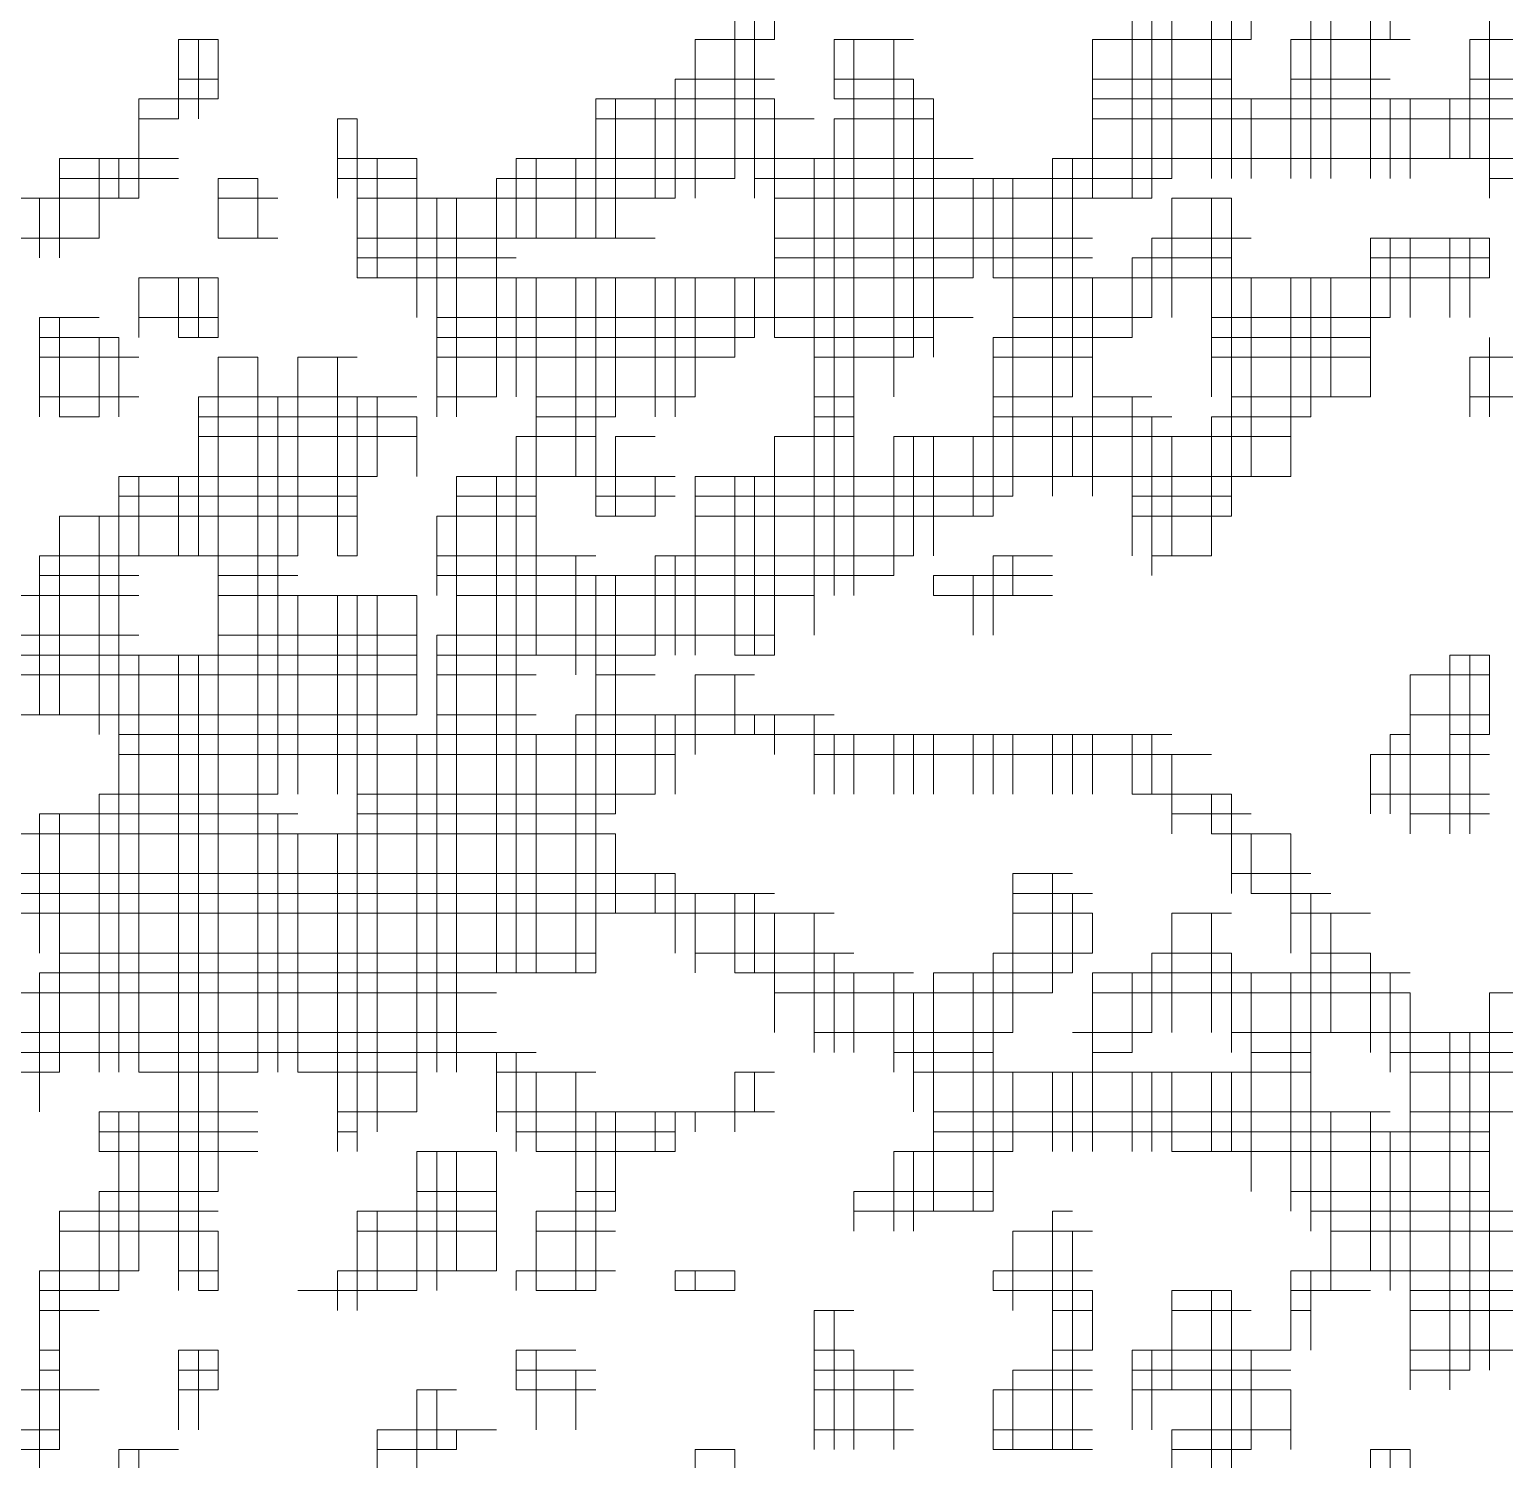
# Model space of a CAD drawing. Header units: millimetres. Extents: x 13268 to 164478, y 289082 to 363688.
# Drawn here: x 80916 to 82466, y 348846 to 350348 of the extents above; entities that cross this region are included whole.
import ezdxf

# ---------------------------------------------------------------- set-up
doc = ezdxf.new("R2010")
doc.units = ezdxf.units.MM

# ---------------------------------------------------------------- blocks, each defined once
blk = doc.blocks.new('A$C010A7659')
at = {"lineweight": 0}
for points in [[(1747.15, 2417.86), (1747.15, 2177.73)], [(1689.19, 2310.21), (1689.19, 2202.57)], [(1697.47, 2310.21), (1697.47, 2202.57)], [(1664.35, 2285.37), (1664.35, 2144.61)], [(1680.91, 2285.37), (1680.91, 2144.61)], [(1689.19, 2285.37), (1689.19, 2144.61)], [(1796.83, 2285.37), (1796.83, 2136.33)], [(1796.83, 2285.37), (1796.83, 2144.61)], [(1490.46, 2243.97), (1490.46, 2136.33)], [(1498.74, 2243.97), (1498.74, 2202.57)], [(1498.74, 2243.97), (1498.74, 2202.57)], [(1482.18, 2235.69), (1482.18, 2144.61)], [(1482.18, 2235.69), (1482.18, 2144.61)], [(1664.35, 2235.69), (1664.35, 2144.61)], [(1656.07, 2219.13), (1656.07, 2136.33)], [(1730.59, 2219.13), (1730.59, 2144.61)], [(1747.15, 2219.13), (1747.15, 2144.61)], [(1755.43, 2219.13), (1755.43, 2202.57)], [(1647.79, 2210.85), (1647.79, 2136.33)], [(1722.31, 2210.85), (1722.31, 2144.61)], [(1722.31, 2210.85), (1722.31, 2144.61)], [(1250.33, 2202.57), (1250.33, 2169.45)], [(1250.33, 2202.57), (1266.89, 2202.57)], [(1258.61, 2202.57), (1258.61, 2169.45)], [(1266.89, 2202.57), (1266.89, 2177.73)], [(1465.62, 2202.57), (1465.62, 2136.33)], [(1465.62, 2202.57), (1498.74, 2202.57)], [(1482.18, 2202.57), (1498.74, 2202.57)], [(1523.58, 2202.57), (1523.58, 2177.73)], [(1523.58, 2202.57), (1556.7, 2202.57)], [(1531.86, 2202.57), (1531.86, 2053.52)], [(1531.86, 2202.57), (1531.86, 1970.72)], [(1531.86, 2202.57), (1548.42, 2202.57)], [(1548.42, 2202.57), (1548.42, 2053.52)], [(1631.23, 2202.57), (1631.23, 2136.33)], [(1631.23, 2202.57), (1689.19, 2202.57)], [(1631.23, 2202.57), (1697.47, 2202.57)], [(1647.79, 2202.57), (1647.79, 2136.33)], [(1714.03, 2202.57), (1714.03, 2144.61)], [(1714.03, 2202.57), (1755.43, 2202.57)], [(1722.31, 2202.57), (1763.71, 2202.57)], [(1788.55, 2202.57), (1788.55, 2152.89)], [(1788.55, 2202.57), (1863.07, 2202.57)], [(1796.83, 2202.57), (2045.24, 2202.57)], [(1250.33, 2186.01), (1250.33, 2169.45)], [(1250.33, 2186.01), (1266.89, 2186.01)], [(1457.34, 2186.01), (1457.34, 2136.33)], [(1457.34, 2186.01), (1498.74, 2186.01)], [(1523.58, 2186.01), (1556.7, 2186.01)], [(1556.7, 2186.01), (1556.7, 2070.08)], [(1631.23, 2186.01), (1631.23, 2136.33)], [(1631.23, 2186.01), (1689.19, 2186.01)], [(1714.03, 2186.01), (1755.43, 2186.01)], [(1788.55, 2186.01), (1788.55, 2152.89)], [(1788.55, 2186.01), (1863.07, 2186.01)], [(1233.77, 2177.73), (1233.77, 2136.33)], [(1233.77, 2177.73), (1266.89, 2177.73)], [(1233.77, 2177.73), (1266.89, 2177.73)], [(1424.22, 2177.73), (1424.22, 2119.76)], [(1424.22, 2177.73), (1498.74, 2177.73)], [(1432.5, 2177.73), (1432.5, 2119.76)], [(1432.5, 2177.73), (1432.5, 2119.76)], [(1432.5, 2177.73), (1449.06, 2177.73)], [(1449.06, 2177.73), (1449.06, 2136.33)], [(1457.34, 2177.73), (1457.34, 2136.33)], [(1457.34, 2177.73), (1498.74, 2177.73)], [(1498.74, 2177.73), (1498.74, 2119.76)], [(1523.58, 2177.73), (1564.98, 2177.73)], [(1531.86, 2177.73), (1564.98, 2177.73)], [(1556.7, 2177.73), (1556.7, 2070.08)], [(1564.98, 2177.73), (1564.98, 2070.08)], [(1631.23, 2177.73), (1863.07, 2177.73)], [(1631.23, 2177.73), (1689.19, 2177.73)], [(1689.19, 2177.73), (1689.19, 2144.61)], [(1697.47, 2177.73), (1697.47, 2144.61)], [(1714.03, 2177.73), (1714.03, 2144.61)], [(1714.03, 2177.73), (1747.15, 2177.73)], [(1747.15, 2177.73), (1747.15, 2144.61)], [(1755.43, 2177.73), (1755.43, 2144.61)], [(1763.71, 2177.73), (1763.71, 2144.61)], [(1763.71, 2177.73), (1763.71, 2144.61)], [(1780.27, 2177.73), (1780.27, 2152.89)], [(1780.27, 2177.73), (1854.79, 2177.73)], [(1233.77, 2169.45), (1250.33, 2169.45)], [(1316.57, 2169.45), (1316.57, 2136.33)], [(1316.57, 2169.45), (1324.85, 2169.45)], [(1324.85, 2169.45), (1324.85, 2103.2)], [(1424.22, 2169.45), (1424.22, 2119.76)], [(1424.22, 2169.45), (1515.3, 2169.45)], [(1498.74, 2169.45), (1498.74, 2078.36)], [(1523.58, 2169.45), (1523.58, 1970.72)], [(1523.58, 2169.45), (1564.98, 2169.45)], [(1631.23, 2169.45), (1863.07, 2169.45)], [(1200.65, 2152.89), (1200.65, 2111.48)], [(1200.65, 2152.89), (1250.33, 2152.89)], [(1217.21, 2152.89), (1217.21, 2119.76)], [(1217.21, 2152.89), (1250.33, 2152.89)], [(1225.49, 2152.89), (1225.49, 2136.33)], [(1225.49, 2152.89), (1225.49, 2136.33)], [(1316.57, 2152.89), (1349.69, 2152.89)], [(1316.57, 2152.89), (1349.69, 2152.89)], [(1324.85, 2152.89), (1324.85, 2103.2)], [(1333.13, 2152.89), (1333.13, 2103.2)], [(1349.69, 2152.89), (1349.69, 2086.64)], [(1391.1, 2152.89), (1391.1, 2119.76)], [(1391.1, 2152.89), (1581.54, 2152.89)], [(1399.38, 2152.89), (1399.38, 2119.76)], [(1399.38, 2152.89), (1399.38, 2119.76)], [(1399.38, 2152.89), (1564.98, 2152.89)], [(1415.94, 2152.89), (1415.94, 2119.76)], [(1515.3, 2152.89), (1515.3, 1970.72)], [(1515.3, 2152.89), (1515.3, 1954.16)], [(1564.98, 2152.89), (1564.98, 2078.36)], [(1614.66, 2152.89), (1614.66, 2012.12)], [(1614.66, 2152.89), (1614.66, 2012.12)], [(1614.66, 2152.89), (1780.27, 2152.89)], [(1614.66, 2152.89), (1821.67, 2152.89)], [(1622.95, 2152.89), (1622.95, 2053.52)], [(1796.83, 2152.89), (1821.67, 2152.89)], [(1200.65, 2144.61), (1250.33, 2144.61)], [(1266.89, 2144.61), (1266.89, 2119.76)], [(1266.89, 2144.61), (1266.89, 2119.76)], [(1266.89, 2144.61), (1283.45, 2144.61)], [(1283.45, 2144.61), (1283.45, 2119.76)], [(1316.57, 2144.61), (1349.69, 2144.61)], [(1382.82, 2144.61), (1382.82, 2053.52)], [(1382.82, 2144.61), (1482.18, 2144.61)], [(1490.46, 2144.61), (1664.35, 2144.61)], [(1581.54, 2144.61), (1581.54, 2103.2)], [(1589.82, 2144.61), (1589.82, 2103.2)], [(1589.82, 2144.61), (1589.82, 2103.2)], [(1598.1, 2144.61), (1598.1, 2012.12)], [(1796.83, 2144.61), (1821.67, 2144.61)], [(1184.09, 2136.33), (1225.49, 2136.33)], [(1192.37, 2136.33), (1192.37, 2111.48)], [(1192.37, 2136.33), (1192.37, 2111.48)], [(1200.65, 2136.33), (1200.65, 2111.48)], [(1200.65, 2136.33), (1233.77, 2136.33)], [(1266.89, 2136.33), (1291.73, 2136.33)], [(1266.89, 2136.33), (1291.73, 2136.33)], [(1283.45, 2136.33), (1283.45, 2119.76)], [(1324.85, 2136.33), (1449.06, 2136.33)], [(1324.85, 2136.33), (1382.82, 2136.33)], [(1349.69, 2136.33), (1349.69, 2086.64)], [(1357.97, 2136.33), (1357.97, 2045.24)], [(1357.97, 2136.33), (1357.97, 2045.24)], [(1366.25, 2136.33), (1366.25, 2045.24)], [(1382.82, 2136.33), (1382.82, 2053.52)], [(1382.82, 2136.33), (1457.34, 2136.33)], [(1498.74, 2136.33), (1631.23, 2136.33)], [(1498.74, 2136.33), (1656.07, 2136.33)], [(1664.35, 2136.33), (1664.35, 2086.64)], [(1664.35, 2136.33), (1689.19, 2136.33)], [(1680.91, 2136.33), (1680.91, 2053.52)], [(1689.19, 2136.33), (1689.19, 2003.84)], [(1184.09, 2119.76), (1217.21, 2119.76)], [(1184.09, 2119.76), (1217.21, 2119.76)], [(1266.89, 2119.76), (1291.73, 2119.76)], [(1324.85, 2119.76), (1391.1, 2119.76)], [(1324.85, 2119.76), (1449.06, 2119.76)], [(1498.74, 2119.76), (1631.23, 2119.76)], [(1498.74, 2119.76), (1631.23, 2119.76)], [(1656.07, 2119.76), (1656.07, 2086.64)], [(1656.07, 2119.76), (1697.47, 2119.76)], [(1664.35, 2119.76), (1664.35, 2086.64)], [(1664.35, 2119.76), (1697.47, 2119.76)], [(1689.19, 2119.76), (1689.19, 2111.48)], [(1747.15, 2119.76), (1747.15, 2078.36)], [(1747.15, 2119.76), (1747.15, 2053.52)], [(1747.15, 2119.76), (1796.83, 2119.76)], [(1755.43, 2119.76), (1755.43, 2086.64)], [(1763.71, 2119.76), (1763.71, 2086.64)], [(1763.71, 2119.76), (1763.71, 2086.64)], [(1763.71, 2119.76), (1796.83, 2119.76)], [(1780.27, 2119.76), (1780.27, 2086.64)], [(1788.55, 2119.76), (1788.55, 2086.64)], [(1788.55, 2119.76), (1788.55, 2086.64)], [(1796.83, 2119.76), (1796.83, 2103.2)], [(1324.85, 2111.48), (1391.1, 2111.48)], [(1498.74, 2111.48), (1498.74, 2078.36)], [(1498.74, 2111.48), (1631.23, 2111.48)], [(1647.79, 2111.48), (1647.79, 2078.36)], [(1647.79, 2111.48), (1689.19, 2111.48)], [(1747.15, 2111.48), (1796.83, 2111.48)], [(1233.77, 2103.2), (1233.77, 2078.36)], [(1233.77, 2103.2), (1266.89, 2103.2)], [(1233.77, 2103.2), (1266.89, 2103.2)], [(1250.33, 2103.2), (1250.33, 2078.36)], [(1250.33, 2103.2), (1250.33, 2078.36)], [(1258.61, 2103.2), (1258.61, 2078.36)], [(1266.89, 2103.2), (1266.89, 2078.36)], [(1324.85, 2103.2), (1399.38, 2103.2)], [(1349.69, 2103.2), (1581.54, 2103.2)], [(1391.1, 2103.2), (1391.1, 2053.52)], [(1399.38, 2103.2), (1399.38, 2012.12)], [(1399.38, 2103.2), (1399.38, 1945.88)], [(1415.94, 2103.2), (1415.94, 2020.4)], [(1424.22, 2103.2), (1424.22, 2045.24)], [(1424.22, 2103.2), (1424.22, 2012.12)], [(1432.5, 2103.2), (1432.5, 2045.24)], [(1432.5, 2103.2), (1432.5, 2053.52)], [(1449.06, 2103.2), (1449.06, 2045.24)], [(1457.34, 2103.2), (1457.34, 2053.52)], [(1457.34, 2103.2), (1457.34, 2045.24)], [(1457.34, 2103.2), (1581.54, 2103.2)], [(1465.62, 2103.2), (1465.62, 2053.52)], [(1482.18, 2103.2), (1482.18, 2078.36)], [(1482.18, 2103.2), (1482.18, 2070.08)], [(1490.46, 2103.2), (1490.46, 2078.36)], [(1589.82, 2103.2), (1689.19, 2103.2)], [(1598.1, 2103.2), (1796.83, 2103.2)], [(1631.23, 2103.2), (1631.23, 2070.08)], [(1631.23, 2103.2), (1631.23, 2012.12)], [(1647.79, 2103.2), (1647.79, 2078.36)], [(1689.19, 2103.2), (1689.19, 2012.12)], [(1697.47, 2103.2), (1697.47, 2020.4)], [(1714.03, 2103.2), (1714.03, 2036.96)], [(1714.03, 2103.2), (1714.03, 2020.4)], [(1714.03, 2103.2), (1796.83, 2103.2)], [(1722.31, 2103.2), (1722.31, 2045.24)], [(1722.31, 2103.2), (1722.31, 2045.24)], [(1730.59, 2103.2), (1730.59, 2053.52)], [(1192.37, 2086.64), (1192.37, 2045.24)], [(1192.37, 2086.64), (1217.21, 2086.64)], [(1200.65, 2086.64), (1200.65, 2045.24)], [(1200.65, 2086.64), (1200.65, 2045.24)], [(1233.77, 2086.64), (1266.89, 2086.64)], [(1357.97, 2086.64), (1581.54, 2086.64)], [(1598.1, 2086.64), (1656.07, 2086.64)], [(1680.91, 2086.64), (1755.43, 2086.64)], [(1192.37, 2078.36), (1192.37, 2053.52)], [(1192.37, 2078.36), (1225.49, 2078.36)], [(1192.37, 2078.36), (1217.21, 2078.36)], [(1217.21, 2078.36), (1217.21, 2045.24)], [(1225.49, 2078.36), (1225.49, 2045.24)], [(1250.33, 2078.36), (1266.89, 2078.36)], [(1357.97, 2078.36), (1482.18, 2078.36)], [(1357.97, 2078.36), (1490.46, 2078.36)], [(1498.74, 2078.36), (1564.98, 2078.36)], [(1515.3, 2078.36), (1564.98, 2078.36)], [(1589.82, 2078.36), (1589.82, 2003.84)], [(1589.82, 2078.36), (1647.79, 2078.36)], [(1598.1, 2078.36), (1647.79, 2078.36)], [(1680.91, 2078.36), (1747.15, 2078.36)], [(1680.91, 2078.36), (1747.15, 2078.36)], [(1796.83, 2078.36), (1796.83, 2045.24)], [(1192.37, 2070.08), (1233.77, 2070.08)], [(1225.49, 2070.08), (1225.49, 2053.52)], [(1266.89, 2070.08), (1266.89, 1771.99)], [(1266.89, 2070.08), (1266.89, 1979)], [(1266.89, 2070.08), (1283.45, 2070.08)], [(1283.45, 2070.08), (1283.45, 1771.99)], [(1300.01, 2070.08), (1300.01, 1987.28)], [(1300.01, 2070.08), (1324.85, 2070.08)], [(1316.57, 2070.08), (1316.57, 1987.28)], [(1357.97, 2070.08), (1482.18, 2070.08)], [(1515.3, 2070.08), (1556.7, 2070.08)], [(1589.82, 2070.08), (1631.23, 2070.08)], [(1680.91, 2070.08), (1747.15, 2070.08)], [(1788.55, 2070.08), (1788.55, 2045.24)], [(1788.55, 2070.08), (1821.67, 2070.08)], [(1796.83, 2070.08), (1796.83, 2053.52)], [(1192.37, 2053.52), (1225.49, 2053.52)], [(1192.37, 2053.52), (1233.77, 2053.52)], [(1258.61, 2053.52), (1258.61, 1987.28)], [(1258.61, 2053.52), (1349.69, 2053.52)], [(1258.61, 2053.52), (1324.85, 2053.52)], [(1283.45, 2053.52), (1283.45, 1771.99)], [(1291.73, 2053.52), (1291.73, 1887.92)], [(1300.01, 2053.52), (1300.01, 1987.28)], [(1324.85, 2053.52), (1324.85, 2020.4)], [(1324.85, 2053.52), (1324.85, 1987.28)], [(1333.13, 2053.52), (1333.13, 2020.4)], [(1357.97, 2053.52), (1382.82, 2053.52)], [(1357.97, 2053.52), (1382.82, 2053.52)], [(1399.38, 2053.52), (1432.5, 2053.52)], [(1399.38, 2053.52), (1465.62, 2053.52)], [(1432.5, 2053.52), (1457.34, 2053.52)], [(1515.3, 2053.52), (1531.86, 2053.52)], [(1515.3, 2053.52), (1531.86, 2053.52)], [(1589.82, 2053.52), (1622.95, 2053.52)], [(1589.82, 2053.52), (1622.95, 2053.52)], [(1631.23, 2053.52), (1631.23, 2012.12)], [(1631.23, 2053.52), (1656.07, 2053.52)], [(1631.23, 2053.52), (1647.79, 2053.52)], [(1647.79, 2053.52), (1647.79, 1987.28)], [(1647.79, 2053.52), (1647.79, 2003.84)], [(1689.19, 2053.52), (1730.59, 2053.52)], [(1689.19, 2053.52), (1747.15, 2053.52)], [(1788.55, 2053.52), (1788.55, 2045.24)], [(1788.55, 2053.52), (1796.83, 2053.52)], [(1788.55, 2053.52), (1813.39, 2053.52)], [(1200.65, 2045.24), (1217.21, 2045.24)], [(1258.61, 2045.24), (1349.69, 2045.24)], [(1258.61, 2045.24), (1349.69, 2045.24)], [(1349.69, 2045.24), (1349.69, 2020.4)], [(1399.38, 2045.24), (1424.22, 2045.24)], [(1399.38, 2045.24), (1432.5, 2045.24)], [(1515.3, 2045.24), (1531.86, 2045.24)], [(1515.3, 2045.24), (1531.86, 2045.24)], [(1589.82, 2045.24), (1589.82, 2003.84)], [(1589.82, 2045.24), (1664.35, 2045.24)], [(1589.82, 2045.24), (1622.95, 2045.24)], [(1622.95, 2045.24), (1622.95, 2020.4)], [(1631.23, 2045.24), (1656.07, 2045.24)], [(1656.07, 2045.24), (1656.07, 1979)], [(1680.91, 2045.24), (1680.91, 1987.28)], [(1680.91, 2045.24), (1722.31, 2045.24)], [(1689.19, 2045.24), (1722.31, 2045.24)], [(1258.61, 2036.96), (1349.69, 2036.96)], [(1391.1, 2036.96), (1391.1, 1813.39)], [(1391.1, 2036.96), (1424.22, 2036.96)], [(1432.5, 2036.96), (1432.5, 2003.84)], [(1432.5, 2036.96), (1432.5, 2003.84)], [(1432.5, 2036.96), (1449.06, 2036.96)], [(1498.74, 2036.96), (1498.74, 1954.16)], [(1498.74, 2036.96), (1498.74, 1945.88)], [(1498.74, 2036.96), (1531.86, 2036.96)], [(1548.42, 2036.96), (1548.42, 1979)], [(1548.42, 2036.96), (1714.03, 2036.96)], [(1556.7, 2036.96), (1556.7, 1987.28)], [(1556.7, 2036.96), (1556.7, 1987.28)], [(1564.98, 2036.96), (1564.98, 2003.84)], [(1564.98, 2036.96), (1564.98, 1987.28)], [(1581.54, 2036.96), (1581.54, 2003.84)], [(1664.35, 2036.96), (1664.35, 1987.28)], [(1664.35, 2036.96), (1664.35, 1987.28)], [(1225.49, 2020.4), (1225.49, 1771.99)], [(1225.49, 2020.4), (1324.85, 2020.4)], [(1233.77, 2020.4), (1233.77, 1987.28)], [(1250.33, 2020.4), (1250.33, 1987.28)], [(1250.33, 2020.4), (1250.33, 1987.28)], [(1250.33, 2020.4), (1333.13, 2020.4)], [(1366.25, 2020.4), (1366.25, 1771.99)], [(1366.25, 2020.4), (1415.94, 2020.4)], [(1382.82, 2020.4), (1382.82, 1813.39)], [(1382.82, 2020.4), (1382.82, 1813.39)], [(1382.82, 2020.4), (1457.34, 2020.4)], [(1424.22, 2020.4), (1424.22, 2003.84)], [(1424.22, 2020.4), (1457.34, 2020.4)], [(1449.06, 2020.4), (1449.06, 2003.84)], [(1465.62, 2020.4), (1465.62, 1945.88)], [(1465.62, 2020.4), (1622.95, 2020.4)], [(1482.18, 2020.4), (1482.18, 1945.88)], [(1482.18, 2020.4), (1482.18, 1945.88)], [(1482.18, 2020.4), (1714.03, 2020.4)], [(1490.46, 2020.4), (1490.46, 1945.88)], [(1531.86, 2020.4), (1531.86, 1970.72)], [(1631.23, 2020.4), (1697.47, 2020.4)], [(1225.49, 2012.12), (1225.49, 1912.76)], [(1225.49, 2012.12), (1324.85, 2012.12)], [(1366.25, 2012.12), (1399.38, 2012.12)], [(1424.22, 2012.12), (1457.34, 2012.12)], [(1465.62, 2012.12), (1598.1, 2012.12)], [(1647.79, 2012.12), (1689.19, 2012.12)], [(1200.65, 2003.84), (1200.65, 1921.04)], [(1200.65, 2003.84), (1324.85, 2003.84)], [(1217.21, 2003.84), (1217.21, 1912.76)], [(1217.21, 2003.84), (1324.85, 2003.84)], [(1357.97, 2003.84), (1357.97, 1970.72)], [(1357.97, 2003.84), (1357.97, 1979)], [(1357.97, 2003.84), (1399.38, 2003.84)], [(1357.97, 2003.84), (1399.38, 2003.84)], [(1424.22, 2003.84), (1449.06, 2003.84)], [(1465.62, 2003.84), (1564.98, 2003.84)], [(1465.62, 2003.84), (1589.82, 2003.84)], [(1647.79, 2003.84), (1689.19, 2003.84)], [(1647.79, 2003.84), (1689.19, 2003.84)], [(1192.37, 1987.28), (1192.37, 1921.04)], [(1192.37, 1987.28), (1233.77, 1987.28)], [(1200.65, 1987.28), (1200.65, 1921.04)], [(1200.65, 1987.28), (1300.01, 1987.28)], [(1266.89, 1987.28), (1300.01, 1987.28)], [(1316.57, 1987.28), (1324.85, 1987.28)], [(1357.97, 1987.28), (1424.22, 1987.28)], [(1357.97, 1987.28), (1415.94, 1987.28)], [(1399.38, 1987.28), (1399.38, 1945.88)], [(1415.94, 1987.28), (1415.94, 1937.6)], [(1449.06, 1987.28), (1449.06, 1945.88)], [(1449.06, 1987.28), (1556.7, 1987.28)], [(1457.34, 1987.28), (1457.34, 1945.88)], [(1457.34, 1987.28), (1457.34, 1945.88)], [(1457.34, 1987.28), (1556.7, 1987.28)], [(1589.82, 1987.28), (1589.82, 1954.16)], [(1589.82, 1987.28), (1589.82, 1954.16)], [(1589.82, 1987.28), (1614.66, 1987.28)], [(1598.1, 1987.28), (1598.1, 1970.72)], [(1656.07, 1987.28), (1664.35, 1987.28)], [(1656.07, 1987.28), (1680.91, 1987.28)], [(1192.37, 1979), (1192.37, 1921.04)], [(1192.37, 1979), (1233.77, 1979)], [(1266.89, 1979), (1300.01, 1979)], [(1357.97, 1979), (1548.42, 1979)], [(1424.22, 1979), (1424.22, 1821.67)], [(1424.22, 1979), (1424.22, 1813.39)], [(1432.5, 1979), (1432.5, 1887.92)], [(1432.5, 1979), (1432.5, 1879.64)], [(1564.98, 1979), (1564.98, 1970.72)], [(1564.98, 1979), (1614.66, 1979)], [(1581.54, 1979), (1581.54, 1954.16)], [(1184.09, 1970.72), (1233.77, 1970.72)], [(1184.09, 1970.72), (1233.77, 1970.72)], [(1266.89, 1970.72), (1349.69, 1970.72)], [(1266.89, 1970.72), (1300.01, 1970.72)], [(1300.01, 1970.72), (1300.01, 1887.92)], [(1300.01, 1970.72), (1300.01, 1887.92)], [(1316.57, 1970.72), (1316.57, 1887.92)], [(1316.57, 1970.72), (1333.13, 1970.72)], [(1324.85, 1970.72), (1324.85, 1747.15)], [(1324.85, 1970.72), (1324.85, 1887.92)], [(1333.13, 1970.72), (1333.13, 1747.15)], [(1349.69, 1970.72), (1349.69, 1921.04)], [(1366.25, 1970.72), (1515.3, 1970.72)], [(1366.25, 1970.72), (1515.3, 1970.72)], [(1564.98, 1970.72), (1614.66, 1970.72)], [(1581.54, 1970.72), (1598.1, 1970.72)], [(1167.53, 1954.16), (1233.77, 1954.16)], [(1266.89, 1954.16), (1349.69, 1954.16)], [(1357.97, 1954.16), (1357.97, 1771.99)], [(1357.97, 1954.16), (1498.74, 1954.16)], [(935.68, 1945.88), (1349.69, 1945.88)], [(1018.48, 1945.88), (1233.77, 1945.88)], [(1233.77, 1945.88), (1233.77, 1771.99)], [(1250.33, 1945.88), (1250.33, 1680.91)], [(1250.33, 1945.88), (1250.33, 1689.19)], [(1258.61, 1945.88), (1258.61, 1680.91)], [(1266.89, 1945.88), (1266.89, 1722.31)], [(1266.89, 1945.88), (1349.69, 1945.88)], [(1357.97, 1945.88), (1357.97, 1771.99)], [(1357.97, 1945.88), (1399.38, 1945.88)], [(1357.97, 1945.88), (1399.38, 1945.88)], [(1399.38, 1945.88), (1449.06, 1945.88)], [(1415.94, 1945.88), (1449.06, 1945.88)], [(1482.18, 1945.88), (1498.74, 1945.88)], [(1780.27, 1945.88), (1780.27, 1871.35)], [(1780.27, 1945.88), (1796.83, 1945.88)], [(1788.55, 1945.88), (1788.55, 1871.35)], [(1788.55, 1945.88), (1788.55, 1871.35)], [(1788.55, 1945.88), (1796.83, 1945.88)], [(1796.83, 1945.88), (1796.83, 1912.76)], [(935.68, 1937.6), (1349.69, 1937.6)], [(1357.97, 1937.6), (1399.38, 1937.6)], [(1424.22, 1937.6), (1449.06, 1937.6)], [(1465.62, 1937.6), (1465.62, 1904.48)], [(1465.62, 1937.6), (1490.46, 1937.6)], [(1482.18, 1937.6), (1482.18, 1912.76)], [(1482.18, 1937.6), (1482.18, 1912.76)], [(1763.71, 1937.6), (1763.71, 1912.76)], [(1763.71, 1937.6), (1796.83, 1937.6)], [(1126.13, 1921.04), (1349.69, 1921.04)], [(1134.41, 1921.04), (1192.37, 1921.04)], [(1217.21, 1921.04), (1349.69, 1921.04)], [(1357.97, 1921.04), (1399.38, 1921.04)], [(1357.97, 1921.04), (1399.38, 1921.04)], [(1415.94, 1921.04), (1415.94, 1813.39)], [(1415.94, 1921.04), (1523.58, 1921.04)], [(1424.22, 1921.04), (1498.74, 1921.04)], [(1449.06, 1921.04), (1449.06, 1887.92)], [(1457.34, 1921.04), (1457.34, 1904.48)], [(1457.34, 1921.04), (1457.34, 1887.92)], [(1490.46, 1921.04), (1490.46, 1912.76)], [(1498.74, 1921.04), (1498.74, 1904.48)], [(1498.74, 1921.04), (1498.74, 1904.48)], [(1515.3, 1921.04), (1515.3, 1887.92)], [(1515.3, 1921.04), (1515.3, 1904.48)], [(1763.71, 1921.04), (1796.83, 1921.04)], [(1763.71, 1921.04), (1796.83, 1921.04)], [(1225.49, 1912.76), (1482.18, 1912.76)], [(1225.49, 1912.76), (1349.69, 1912.76)], [(1349.69, 1912.76), (1349.69, 1771.99)], [(1349.69, 1912.76), (1349.69, 1755.43)], [(1349.69, 1912.76), (1399.38, 1912.76)], [(1399.38, 1912.76), (1399.38, 1813.39)], [(1399.38, 1912.76), (1399.38, 1813.39)], [(1399.38, 1912.76), (1598.1, 1912.76)], [(1498.74, 1912.76), (1664.35, 1912.76)], [(1523.58, 1912.76), (1523.58, 1887.92)], [(1531.86, 1912.76), (1531.86, 1887.92)], [(1531.86, 1912.76), (1531.86, 1887.92)], [(1548.42, 1912.76), (1548.42, 1887.92)], [(1556.7, 1912.76), (1556.7, 1887.92)], [(1556.7, 1912.76), (1556.7, 1887.92)], [(1564.98, 1912.76), (1564.98, 1887.92)], [(1564.98, 1912.76), (1564.98, 1887.92)], [(1581.54, 1912.76), (1581.54, 1887.92)], [(1589.82, 1912.76), (1589.82, 1887.92)], [(1589.82, 1912.76), (1589.82, 1887.92)], [(1598.1, 1912.76), (1598.1, 1887.92)], [(1614.66, 1912.76), (1614.66, 1887.92)], [(1614.66, 1912.76), (1614.66, 1887.92)], [(1622.95, 1912.76), (1622.95, 1887.92)], [(1622.95, 1912.76), (1647.79, 1912.76)], [(1631.23, 1912.76), (1631.23, 1887.92)], [(1631.23, 1912.76), (1631.23, 1887.92)], [(1647.79, 1912.76), (1647.79, 1887.92)], [(1647.79, 1912.76), (1647.79, 1887.92)], [(1656.07, 1912.76), (1656.07, 1887.92)], [(1755.43, 1912.76), (1755.43, 1879.64)], [(1755.43, 1912.76), (1763.71, 1912.76)], [(1763.71, 1912.76), (1763.71, 1879.64)], [(1780.27, 1912.76), (1796.83, 1912.76)], [(1780.27, 1912.76), (1796.83, 1912.76)], [(1225.49, 1904.48), (1457.34, 1904.48)], [(1515.3, 1904.48), (1680.91, 1904.48)], [(1664.35, 1904.48), (1664.35, 1871.35)], [(1664.35, 1904.48), (1664.35, 1879.64)], [(1747.15, 1904.48), (1747.15, 1879.64)], [(1747.15, 1904.48), (1747.15, 1879.64)], [(1747.15, 1904.48), (1796.83, 1904.48)], [(1763.71, 1904.48), (1763.71, 1871.35)], [(1217.21, 1887.92), (1217.21, 1771.99)], [(1217.21, 1887.92), (1291.73, 1887.92)], [(1225.49, 1887.92), (1225.49, 1771.99)], [(1225.49, 1887.92), (1291.73, 1887.92)], [(1324.85, 1887.92), (1432.5, 1887.92)], [(1324.85, 1887.92), (1449.06, 1887.92)], [(1647.79, 1887.92), (1689.19, 1887.92)], [(1664.35, 1887.92), (1689.19, 1887.92)], [(1680.91, 1887.92), (1680.91, 1871.35)], [(1689.19, 1887.92), (1689.19, 1854.79)], [(1747.15, 1887.92), (1796.83, 1887.92)], [(1747.15, 1887.92), (1796.83, 1887.92)], [(1192.37, 1879.64), (1192.37, 1838.23)], [(1192.37, 1879.64), (1192.37, 1821.67)], [(1192.37, 1879.64), (1300.01, 1879.64)], [(1200.65, 1879.64), (1200.65, 1838.23)], [(1200.65, 1879.64), (1200.65, 1838.23)], [(1291.73, 1879.64), (1291.73, 1771.99)], [(1324.85, 1879.64), (1432.5, 1879.64)], [(1664.35, 1879.64), (1697.47, 1879.64)], [(1689.19, 1879.64), (1689.19, 1846.51)], [(1763.71, 1879.64), (1796.83, 1879.64)], [(1184.09, 1871.35), (1432.5, 1871.35)], [(1184.09, 1871.35), (1300.01, 1871.35)], [(1300.01, 1871.35), (1300.01, 1771.99)], [(1300.01, 1871.35), (1300.01, 1771.99)], [(1316.57, 1871.35), (1316.57, 1738.87)], [(1324.85, 1871.35), (1324.85, 1738.87)], [(1324.85, 1871.35), (1432.5, 1871.35)], [(1432.5, 1871.35), (1432.5, 1838.23)], [(1680.91, 1871.35), (1714.03, 1871.35)], [(1689.19, 1871.35), (1714.03, 1871.35)], [(1697.47, 1871.35), (1697.47, 1846.51)], [(1714.03, 1871.35), (1714.03, 1838.23)], [(1167.53, 1854.79), (1457.34, 1854.79)], [(1432.5, 1854.79), (1432.5, 1838.23)], [(1449.06, 1854.79), (1449.06, 1838.23)], [(1457.34, 1854.79), (1457.34, 1821.67)], [(1598.1, 1854.79), (1598.1, 1788.55)], [(1598.1, 1854.79), (1622.95, 1854.79)], [(1614.66, 1854.79), (1614.66, 1813.39)], [(1614.66, 1854.79), (1614.66, 1805.11)], [(1689.19, 1854.79), (1722.31, 1854.79)], [(1714.03, 1854.79), (1714.03, 1821.67)], [(1167.53, 1846.51), (1498.74, 1846.51)], [(1167.53, 1846.51), (1482.18, 1846.51)], [(1457.34, 1846.51), (1457.34, 1821.67)], [(1465.62, 1846.51), (1465.62, 1813.39)], [(1482.18, 1846.51), (1482.18, 1813.39)], [(1482.18, 1846.51), (1482.18, 1813.39)], [(1490.46, 1846.51), (1490.46, 1813.39)], [(1598.1, 1846.51), (1631.23, 1846.51)], [(1598.1, 1846.51), (1631.23, 1846.51)], [(1622.95, 1846.51), (1622.95, 1813.39)], [(1697.47, 1846.51), (1722.31, 1846.51)], [(1714.03, 1846.51), (1730.59, 1846.51)], [(1722.31, 1846.51), (1722.31, 1780.27)], [(1722.31, 1846.51), (1722.31, 1771.99)], [(1167.53, 1838.23), (1200.65, 1838.23)], [(1184.09, 1838.23), (1192.37, 1838.23)], [(1200.65, 1838.23), (1200.65, 1771.99)], [(1200.65, 1838.23), (1432.5, 1838.23)], [(1217.21, 1838.23), (1515.3, 1838.23)], [(1457.34, 1838.23), (1523.58, 1838.23)], [(1498.74, 1838.23), (1498.74, 1788.55)], [(1498.74, 1838.23), (1498.74, 1805.11)], [(1515.3, 1838.23), (1515.3, 1780.27)], [(1515.3, 1838.23), (1515.3, 1788.55)], [(1598.1, 1838.23), (1631.23, 1838.23)], [(1598.1, 1838.23), (1631.23, 1838.23)], [(1631.23, 1838.23), (1631.23, 1821.67)], [(1664.35, 1838.23), (1664.35, 1788.55)], [(1664.35, 1838.23), (1664.35, 1788.55)], [(1664.35, 1838.23), (1689.19, 1838.23)], [(1680.91, 1838.23), (1680.91, 1788.55)], [(1714.03, 1838.23), (1747.15, 1838.23)], [(1714.03, 1838.23), (1747.15, 1838.23)], [(1730.59, 1838.23), (1730.59, 1788.55)], [(1200.65, 1821.67), (1200.65, 1771.99)], [(1200.65, 1821.67), (1424.22, 1821.67)], [(1465.62, 1821.67), (1531.86, 1821.67)], [(1523.58, 1821.67), (1523.58, 1780.27)], [(1589.82, 1821.67), (1589.82, 1788.55)], [(1589.82, 1821.67), (1631.23, 1821.67)], [(1656.07, 1821.67), (1656.07, 1788.55)], [(1656.07, 1821.67), (1689.19, 1821.67)], [(1689.19, 1821.67), (1689.19, 1788.55)], [(1722.31, 1821.67), (1747.15, 1821.67)], [(1747.15, 1821.67), (1747.15, 1788.55)], [(1192.37, 1813.39), (1192.37, 1771.99)], [(1192.37, 1813.39), (1192.37, 1755.43)], [(1192.37, 1813.39), (1382.82, 1813.39)], [(1192.37, 1813.39), (1424.22, 1813.39)], [(1482.18, 1813.39), (1548.42, 1813.39)], [(1498.74, 1813.39), (1556.7, 1813.39)], [(1531.86, 1813.39), (1531.86, 1780.27)], [(1531.86, 1813.39), (1531.86, 1780.27)], [(1548.42, 1813.39), (1548.42, 1771.99)], [(1564.98, 1813.39), (1564.98, 1714.03)], [(1564.98, 1813.39), (1614.66, 1813.39)], [(1581.54, 1813.39), (1581.54, 1714.03)], [(1581.54, 1813.39), (1622.95, 1813.39)], [(1589.82, 1813.39), (1589.82, 1714.03)], [(1631.23, 1813.39), (1631.23, 1771.99)], [(1631.23, 1813.39), (1631.23, 1771.99)], [(1631.23, 1813.39), (1714.03, 1813.39)], [(1647.79, 1813.39), (1647.79, 1788.55)], [(1647.79, 1813.39), (1647.79, 1780.27)], [(1647.79, 1813.39), (1689.19, 1813.39)], [(1689.19, 1813.39), (1689.19, 1780.27)], [(1697.47, 1813.39), (1697.47, 1722.31)], [(1714.03, 1813.39), (1714.03, 1714.03)], [(1714.03, 1813.39), (1763.71, 1813.39)], [(1722.31, 1813.39), (1755.43, 1813.39)], [(1747.15, 1813.39), (1747.15, 1780.27)], [(1755.43, 1813.39), (1755.43, 1771.99)], [(1184.09, 1805.11), (1382.82, 1805.11)], [(1498.74, 1805.11), (1564.98, 1805.11)], [(1556.7, 1805.11), (1556.7, 1755.43)], [(1556.7, 1805.11), (1556.7, 1771.99)], [(1564.98, 1805.11), (1614.66, 1805.11)], [(1631.23, 1805.11), (1763.71, 1805.11)], [(1714.03, 1805.11), (1714.03, 1722.31)], [(1763.71, 1805.11), (1763.71, 1771.99)], [(1796.83, 1805.11), (1796.83, 1747.15)], [(1796.83, 1805.11), (1821.67, 1805.11)], [(1068.16, 1788.55), (1382.82, 1788.55)], [(1068.16, 1788.55), (1382.82, 1788.55)], [(1515.3, 1788.55), (1589.82, 1788.55)], [(1515.3, 1788.55), (1598.1, 1788.55)], [(1564.98, 1788.55), (1564.98, 1755.43)], [(1622.95, 1788.55), (1656.07, 1788.55)], [(1631.23, 1788.55), (1647.79, 1788.55)], [(1689.19, 1788.55), (1730.59, 1788.55)], [(1689.19, 1788.55), (1780.27, 1788.55)], [(1747.15, 1788.55), (1821.67, 1788.55)], [(1763.71, 1788.55), (1763.71, 1639.51)], [(1780.27, 1788.55), (1780.27, 1639.51)], [(1788.55, 1788.55), (1788.55, 1647.79)], [(1788.55, 1788.55), (1788.55, 1647.79)], [(1796.83, 1788.55), (1796.83, 1656.07)], [(1796.83, 1788.55), (1821.67, 1788.55)], [(1068.16, 1780.27), (1399.38, 1780.27)], [(1382.82, 1780.27), (1382.82, 1747.15)], [(1382.82, 1780.27), (1382.82, 1755.43)], [(1391.1, 1780.27), (1391.1, 1738.87)], [(1548.42, 1780.27), (1589.82, 1780.27)], [(1631.23, 1780.27), (1647.79, 1780.27)], [(1697.47, 1780.27), (1722.31, 1780.27)], [(1755.43, 1780.27), (1821.67, 1780.27)], [(1068.16, 1771.99), (1200.65, 1771.99)], [(1093, 1771.99), (1192.37, 1771.99)], [(1233.77, 1771.99), (1283.45, 1771.99)], [(1250.33, 1771.99), (1266.89, 1771.99)], [(1300.01, 1771.99), (1349.69, 1771.99)], [(1316.57, 1771.99), (1349.69, 1771.99)], [(1382.82, 1771.99), (1424.22, 1771.99)], [(1382.82, 1771.99), (1415.94, 1771.99)], [(1399.38, 1771.99), (1399.38, 1738.87)], [(1399.38, 1771.99), (1399.38, 1738.87)], [(1415.94, 1771.99), (1415.94, 1680.91)], [(1482.18, 1771.99), (1482.18, 1747.15)], [(1482.18, 1771.99), (1482.18, 1747.15)], [(1482.18, 1771.99), (1498.74, 1771.99)], [(1490.46, 1771.99), (1490.46, 1755.43)], [(1556.7, 1771.99), (1722.31, 1771.99)], [(1556.7, 1771.99), (1614.66, 1771.99)], [(1589.82, 1771.99), (1589.82, 1738.87)], [(1598.1, 1771.99), (1598.1, 1738.87)], [(1614.66, 1771.99), (1614.66, 1738.87)], [(1614.66, 1771.99), (1614.66, 1738.87)], [(1622.95, 1771.99), (1622.95, 1738.87)], [(1631.23, 1771.99), (1631.23, 1738.87)], [(1631.23, 1771.99), (1631.23, 1738.87)], [(1647.79, 1771.99), (1647.79, 1738.87)], [(1647.79, 1771.99), (1647.79, 1738.87)], [(1656.07, 1771.99), (1656.07, 1738.87)], [(1664.35, 1771.99), (1664.35, 1738.87)], [(1664.35, 1771.99), (1664.35, 1738.87)], [(1680.91, 1771.99), (1680.91, 1738.87)], [(1689.19, 1771.99), (1689.19, 1738.87)], [(1689.19, 1771.99), (1689.19, 1738.87)], [(1689.19, 1771.99), (1722.31, 1771.99)], [(1722.31, 1771.99), (1722.31, 1714.03)], [(1763.71, 1771.99), (1821.67, 1771.99)], [(1763.71, 1771.99), (1821.67, 1771.99)], [(1217.21, 1755.43), (1217.21, 1738.87)], [(1217.21, 1755.43), (1283.45, 1755.43)], [(1225.49, 1755.43), (1225.49, 1689.19)], [(1225.49, 1755.43), (1225.49, 1680.91)], [(1225.49, 1755.43), (1266.89, 1755.43)], [(1233.77, 1755.43), (1233.77, 1689.19)], [(1266.89, 1755.43), (1266.89, 1738.87)], [(1316.57, 1755.43), (1349.69, 1755.43)], [(1316.57, 1755.43), (1349.69, 1755.43)], [(1382.82, 1755.43), (1490.46, 1755.43)], [(1382.82, 1755.43), (1424.22, 1755.43)], [(1424.22, 1755.43), (1424.22, 1689.19)], [(1424.22, 1755.43), (1424.22, 1680.91)], [(1432.5, 1755.43), (1432.5, 1722.31)], [(1432.5, 1755.43), (1432.5, 1714.03)], [(1449.06, 1755.43), (1449.06, 1738.87)], [(1449.06, 1755.43), (1498.74, 1755.43)], [(1457.34, 1755.43), (1457.34, 1747.15)], [(1457.34, 1755.43), (1457.34, 1738.87)], [(1465.62, 1755.43), (1465.62, 1747.15)], [(1564.98, 1755.43), (1755.43, 1755.43)], [(1564.98, 1755.43), (1747.15, 1755.43)], [(1722.31, 1755.43), (1722.31, 1705.75)], [(1730.59, 1755.43), (1730.59, 1680.91)], [(1747.15, 1755.43), (1747.15, 1689.19)], [(1747.15, 1755.43), (1747.15, 1689.19)], [(1763.71, 1755.43), (1763.71, 1672.63)], [(1763.71, 1755.43), (1813.39, 1755.43)], [(1763.71, 1755.43), (1821.67, 1755.43)], [(1217.21, 1747.15), (1283.45, 1747.15)], [(1316.57, 1747.15), (1324.85, 1747.15)], [(1391.1, 1747.15), (1457.34, 1747.15)], [(1564.98, 1747.15), (1796.83, 1747.15)], [(1755.43, 1747.15), (1755.43, 1680.91)], [(1217.21, 1738.87), (1283.45, 1738.87)], [(1225.49, 1738.87), (1266.89, 1738.87)], [(1349.69, 1738.87), (1349.69, 1680.91)], [(1349.69, 1738.87), (1382.82, 1738.87)], [(1357.97, 1738.87), (1357.97, 1680.91)], [(1357.97, 1738.87), (1357.97, 1680.91)], [(1357.97, 1738.87), (1382.82, 1738.87)], [(1366.25, 1738.87), (1366.25, 1689.19)], [(1382.82, 1738.87), (1382.82, 1689.19)], [(1399.38, 1738.87), (1457.34, 1738.87)], [(1415.94, 1738.87), (1449.06, 1738.87)], [(1548.42, 1738.87), (1548.42, 1705.75)], [(1548.42, 1738.87), (1589.82, 1738.87)], [(1556.7, 1738.87), (1556.7, 1705.75)], [(1556.7, 1738.87), (1556.7, 1705.75)], [(1564.98, 1738.87), (1564.98, 1714.03)], [(1564.98, 1738.87), (1598.1, 1738.87)], [(1664.35, 1738.87), (1796.83, 1738.87)], [(1697.47, 1738.87), (1796.83, 1738.87)], [(1217.21, 1722.31), (1217.21, 1680.91)], [(1217.21, 1722.31), (1266.89, 1722.31)], [(1349.69, 1722.31), (1382.82, 1722.31)], [(1415.94, 1722.31), (1432.5, 1722.31)], [(1531.86, 1722.31), (1531.86, 1705.75)], [(1531.86, 1722.31), (1589.82, 1722.31)], [(1714.03, 1722.31), (1796.83, 1722.31)], [(1200.65, 1714.03), (1200.65, 1656.07)], [(1200.65, 1714.03), (1266.89, 1714.03)], [(1217.21, 1714.03), (1266.89, 1714.03)], [(1324.85, 1714.03), (1324.85, 1672.63)], [(1324.85, 1714.03), (1382.82, 1714.03)], [(1333.13, 1714.03), (1333.13, 1680.91)], [(1349.69, 1714.03), (1349.69, 1680.91)], [(1349.69, 1714.03), (1382.82, 1714.03)], [(1399.38, 1714.03), (1399.38, 1680.91)], [(1399.38, 1714.03), (1432.5, 1714.03)], [(1415.94, 1714.03), (1432.5, 1714.03)], [(1531.86, 1714.03), (1564.98, 1714.03)], [(1531.86, 1714.03), (1589.82, 1714.03)], [(1614.66, 1714.03), (1614.66, 1614.66)], [(1614.66, 1714.03), (1614.66, 1614.66)], [(1614.66, 1714.03), (1622.95, 1714.03)], [(1722.31, 1714.03), (1821.67, 1714.03)], [(1722.31, 1714.03), (1796.83, 1714.03)], [(1796.83, 1714.03), (1796.83, 1647.79)], [(1200.65, 1705.75), (1200.65, 1614.66)], [(1200.65, 1705.75), (1266.89, 1705.75)], [(1266.89, 1705.75), (1266.89, 1680.91)], [(1324.85, 1705.75), (1324.85, 1672.63)], [(1324.85, 1705.75), (1382.82, 1705.75)], [(1399.38, 1705.75), (1399.38, 1680.91)], [(1399.38, 1705.75), (1432.5, 1705.75)], [(1598.1, 1705.75), (1598.1, 1672.63)], [(1598.1, 1705.75), (1631.23, 1705.75)], [(1622.95, 1705.75), (1622.95, 1614.66)], [(1730.59, 1705.75), (1821.67, 1705.75)], [(1192.37, 1689.19), (1192.37, 1614.66)], [(1192.37, 1689.19), (1225.49, 1689.19)], [(1192.37, 1689.19), (1233.77, 1689.19)], [(1250.33, 1689.19), (1266.89, 1689.19)], [(1250.33, 1689.19), (1266.89, 1689.19)], [(1316.57, 1689.19), (1316.57, 1672.63)], [(1316.57, 1689.19), (1366.25, 1689.19)], [(1316.57, 1689.19), (1382.82, 1689.19)], [(1391.1, 1689.19), (1391.1, 1680.91)], [(1391.1, 1689.19), (1424.22, 1689.19)], [(1391.1, 1689.19), (1432.5, 1689.19)], [(1457.34, 1689.19), (1457.34, 1680.91)], [(1457.34, 1689.19), (1482.18, 1689.19)], [(1457.34, 1689.19), (1482.18, 1689.19)], [(1465.62, 1689.19), (1465.62, 1680.91)], [(1482.18, 1689.19), (1482.18, 1680.91)], [(1589.82, 1689.19), (1589.82, 1680.91)], [(1589.82, 1689.19), (1631.23, 1689.19)], [(1589.82, 1689.19), (1631.23, 1689.19)], [(1714.03, 1689.19), (1714.03, 1656.07)], [(1714.03, 1689.19), (1747.15, 1689.19)], [(1722.31, 1689.19), (1722.31, 1672.63)], [(1722.31, 1689.19), (1722.31, 1656.07)], [(1722.31, 1689.19), (1846.51, 1689.19)], [(1755.43, 1689.19), (1879.64, 1689.19)], [(1192.37, 1680.91), (1192.37, 1656.07)], [(1192.37, 1680.91), (1217.21, 1680.91)], [(1192.37, 1680.91), (1225.49, 1680.91)], [(1258.61, 1680.91), (1266.89, 1680.91)], [(1300.01, 1680.91), (1349.69, 1680.91)], [(1316.57, 1680.91), (1333.13, 1680.91)], [(1399.38, 1680.91), (1424.22, 1680.91)], [(1457.34, 1680.91), (1482.18, 1680.91)], [(1589.82, 1680.91), (1631.23, 1680.91)], [(1598.1, 1680.91), (1631.23, 1680.91)], [(1631.23, 1680.91), (1631.23, 1656.07)], [(1664.35, 1680.91), (1664.35, 1639.51)], [(1664.35, 1680.91), (1689.19, 1680.91)], [(1680.91, 1680.91), (1680.91, 1556.7)], [(1680.91, 1680.91), (1689.19, 1680.91)], [(1689.19, 1680.91), (1689.19, 1556.7)], [(1714.03, 1680.91), (1714.03, 1656.07)], [(1714.03, 1680.91), (1730.59, 1680.91)], [(1714.03, 1680.91), (1747.15, 1680.91)], [(1763.71, 1680.91), (1954.16, 1680.91)], [(1763.71, 1680.91), (1954.16, 1680.91)], [(1192.37, 1672.63), (1217.21, 1672.63)], [(1515.3, 1672.63), (1515.3, 1614.66)], [(1515.3, 1672.63), (1531.86, 1672.63)], [(1523.58, 1672.63), (1523.58, 1614.66)], [(1614.66, 1672.63), (1631.23, 1672.63)], [(1664.35, 1672.63), (1664.35, 1639.51)], [(1664.35, 1672.63), (1697.47, 1672.63)], [(1689.19, 1672.63), (1689.19, 1614.66)], [(1714.03, 1672.63), (1722.31, 1672.63)], [(1763.71, 1672.63), (1954.16, 1672.63)], [(1192.37, 1656.07), (1200.65, 1656.07)], [(1192.37, 1656.07), (1200.65, 1656.07)], [(1250.33, 1656.07), (1250.33, 1622.94)], [(1250.33, 1656.07), (1266.89, 1656.07)], [(1258.61, 1656.07), (1258.61, 1622.94)], [(1266.89, 1656.07), (1266.89, 1639.51)], [(1391.1, 1656.07), (1391.1, 1639.51)], [(1391.1, 1656.07), (1415.94, 1656.07)], [(1399.38, 1656.07), (1399.38, 1622.94)], [(1399.38, 1656.07), (1399.38, 1622.94)], [(1515.3, 1656.07), (1515.3, 1622.94)], [(1515.3, 1656.07), (1531.86, 1656.07)], [(1515.3, 1656.07), (1531.86, 1656.07)], [(1531.86, 1656.07), (1531.86, 1614.66)], [(1614.66, 1656.07), (1631.23, 1656.07)], [(1614.66, 1656.07), (1631.23, 1656.07)], [(1647.79, 1656.07), (1647.79, 1622.94)], [(1647.79, 1656.07), (1647.79, 1639.51)], [(1647.79, 1656.07), (1714.03, 1656.07)], [(1656.07, 1656.07), (1656.07, 1622.94)], [(1664.35, 1656.07), (1697.47, 1656.07)], [(1697.47, 1656.07), (1697.47, 1614.66)], [(1763.71, 1656.07), (1763.71, 1639.51)], [(1763.71, 1656.07), (1796.83, 1656.07)], [(1763.71, 1656.07), (1954.16, 1656.07)], [(1796.83, 1656.07), (1954.16, 1656.07)], [(1192.37, 1647.79), (1192.37, 1606.38)], [(1192.37, 1647.79), (1200.65, 1647.79)], [(1250.33, 1647.79), (1250.33, 1622.94)], [(1250.33, 1647.79), (1266.89, 1647.79)], [(1391.1, 1647.79), (1424.22, 1647.79)], [(1415.94, 1647.79), (1415.94, 1622.94)], [(1515.3, 1647.79), (1556.7, 1647.79)], [(1531.86, 1647.79), (1531.86, 1614.66)], [(1548.42, 1647.79), (1548.42, 1614.66)], [(1598.1, 1647.79), (1598.1, 1614.66)], [(1598.1, 1647.79), (1631.23, 1647.79)], [(1647.79, 1647.79), (1714.03, 1647.79)], [(1763.71, 1647.79), (1788.55, 1647.79)], [(1167.53, 1639.51), (1217.21, 1639.51)], [(1184.09, 1639.51), (1217.21, 1639.51)], [(1200.65, 1639.51), (1200.65, 1622.94)], [(1250.33, 1639.51), (1266.89, 1639.51)], [(1250.33, 1639.51), (1266.89, 1639.51)], [(1349.69, 1639.51), (1349.69, 1606.38)], [(1349.69, 1639.51), (1349.69, 1606.38)], [(1349.69, 1639.51), (1366.25, 1639.51)], [(1357.97, 1639.51), (1357.97, 1614.66)], [(1357.97, 1639.51), (1357.97, 1614.66)], [(1391.1, 1639.51), (1424.22, 1639.51)], [(1399.38, 1639.51), (1424.22, 1639.51)], [(1515.3, 1639.51), (1556.7, 1639.51)], [(1515.3, 1639.51), (1556.7, 1639.51)], [(1589.82, 1639.51), (1589.82, 1614.66)], [(1589.82, 1639.51), (1631.23, 1639.51)], [(1589.82, 1639.51), (1631.23, 1639.51)], [(1647.79, 1639.51), (1664.35, 1639.51)], [(1647.79, 1639.51), (1714.03, 1639.51)], [(1680.91, 1639.51), (1714.03, 1639.51)], [(1714.03, 1639.51), (1714.03, 1614.66)], [(1117.85, 1622.94), (1200.65, 1622.94)], [(1333.13, 1622.94), (1333.13, 1606.38)], [(1333.13, 1622.94), (1382.82, 1622.94)], [(1366.25, 1622.94), (1366.25, 1614.66)], [(1515.3, 1622.94), (1556.7, 1622.94)], [(1589.82, 1622.94), (1631.23, 1622.94)], [(1664.35, 1622.94), (1664.35, 1573.26)], [(1664.35, 1622.94), (1714.03, 1622.94)], [(1117.85, 1614.66), (1192.37, 1614.66)], [(1117.85, 1614.66), (1200.65, 1614.66)], [(1225.49, 1614.66), (1225.49, 1581.54)], [(1225.49, 1614.66), (1250.33, 1614.66)], [(1233.77, 1614.66), (1233.77, 1581.54)], [(1333.13, 1614.66), (1357.97, 1614.66)], [(1333.13, 1614.66), (1366.25, 1614.66)], [(1465.62, 1614.66), (1465.62, 1606.38)], [(1465.62, 1614.66), (1482.18, 1614.66)], [(1465.62, 1614.66), (1482.18, 1614.66)], [(1482.18, 1614.66), (1482.18, 1606.38)], [(1589.82, 1614.66), (1631.23, 1614.66)], [(1664.35, 1614.66), (1664.35, 1573.26)], [(1664.35, 1614.66), (1689.19, 1614.66)], [(1664.35, 1614.66), (1697.47, 1614.66)], [(1747.15, 1614.66), (1747.15, 1540.14)], [(1747.15, 1614.66), (1747.15, 1589.82)], [(1747.15, 1614.66), (1763.71, 1614.66)], [(1747.15, 1614.66), (1763.71, 1614.66)], [(1755.43, 1614.66), (1755.43, 1540.14)], [(1763.71, 1614.66), (1763.71, 1540.14)]]:
    blk.add_lwpolyline(points, dxfattribs=at)
blk = doc.blocks.new('A$C450614AE')
at = {"xscale": 1.5, "yscale": 1.5, "zscale": 1.5}
blk.add_blockref('A$C010A7659', (0, 0), dxfattribs=at)

msp = doc.modelspace()

# ---------------------------------------------------------------- block references
at = {"xscale": 1.68, "yscale": 1.68, "zscale": 1.68}
msp.add_blockref('A$C450614AE', (77922.1, 344787.3), dxfattribs=at)

doc.saveas('drawing.dxf')
